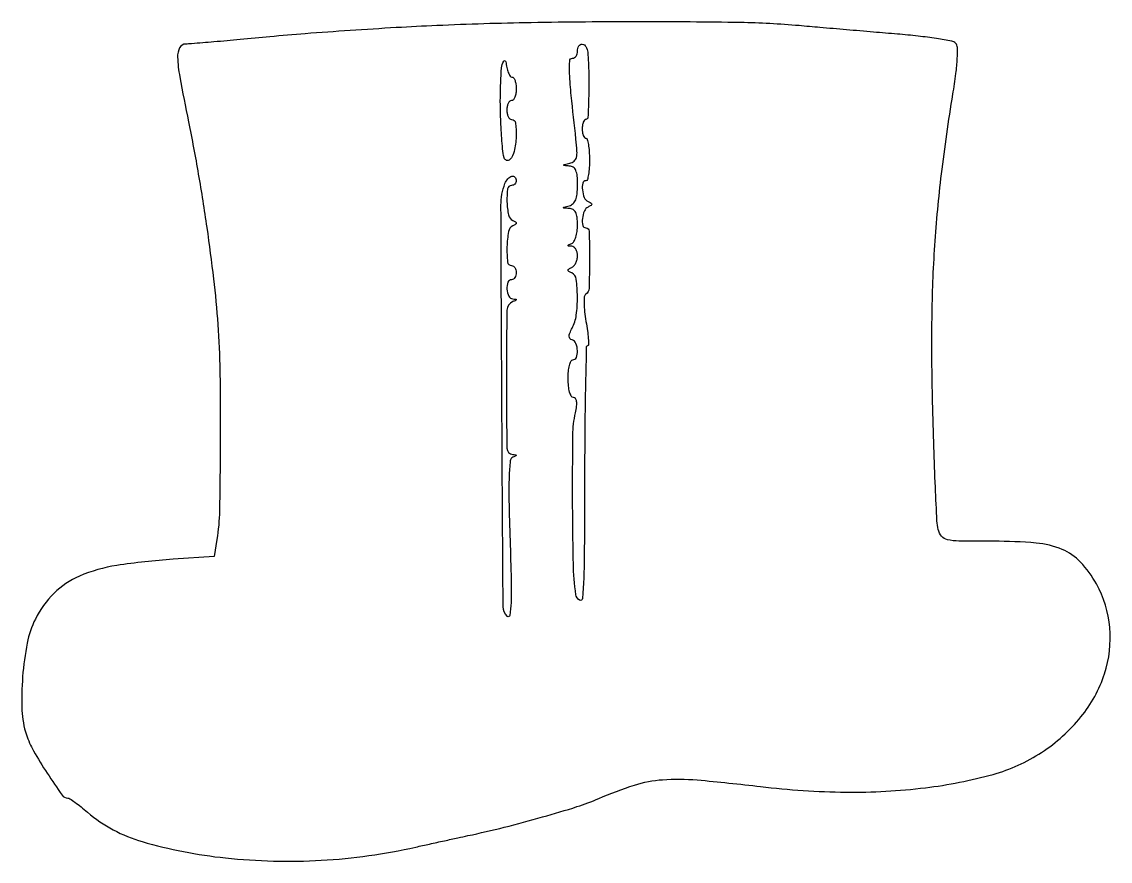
# Model space of a CAD drawing. Extents: x 0 to 231, y 1 to 179.
import ezdxf

# ---------------------------------------------------------------- set-up
doc = ezdxf.new("R2010")
doc.units = 0

msp = doc.modelspace()

# ---------------------------------------------------------------- linework, layer by layer
for points in [[(88.120853, 177.911845, 0.003476), (79.530926, 177.475003, 0.002332), (69.717223, 176.861552, 0.002348), (60.218386, 176.178461, 0.004637), (52.68347, 175.530679, -0.000991), (46.399562, 174.944253, -0.001407), (40.809885, 174.449637, -0.000784), (36.08482, 174.052386, -0.02058), (34.812617, 174, 0.284307), (33.543403, 173.214843, 0.125724), (33.110268, 171.208966, 0.036702), (33.575579, 167.028125, 0.003974), (35.431556, 157.488727, -0.007266), (37.509178, 146.421941, -0.006821), (39.31177, 135.064502, -0.007059), (40.732741, 124.165277, -0.010221), (41.654526, 114.5, -0.015092), (42.094352, 104.614004, -0.004683), (42.16747, 89.73404, -0.003498), (41.998531, 74.976492, -0.035469), (41.451368, 68.869079), (40.864441, 65.238157), (32.18222, 64.667912, 0.02139), (20.182752, 63.362551, 0.064459), (12.287193, 61.093243, 0.092209), (6.882099, 57.454545, 0.083571), (2.924852, 52, 0.06701), (1.193599, 46.896695, 0.029007), (0.224551, 39.77505, 0.028953), (0.086051, 32.619334, 0.070174), (1.023201, 27.429702, 0.049776), (2.536289, 24.025442, 0.015837), (5.437226, 19.287383, 0.008462), (8.599512, 14.645022, 0.242681), (9.843805, 13.997654, -0.147938), (10.247109, 13.874081, -0.008288), (11.335368, 13.117291, -0.012172), (12.611425, 12.150126, -0.008575), (14, 11.00397, 0.107203), (25.595213, 4.765371, 0.043573), (43.282312, 1.310061, 0.040561), (63.618742, 0.806447, 0.04121), (83.659174, 3.603838, -0.000648), (86.586783, 4.257795, -0.000526), (89.727466, 4.951608, -0.000531), (92.623861, 5.585036, -0.001381), (94.710922, 6.033108, 0.00923), (102.443612, 7.820654, 0.007701), (110.589026, 9.996566, 0.007552), (117.881772, 12.185085, 0.026074), (122.5, 13.916993, -0.025952), (130.060152, 16.754284, -0.058441), (136.062652, 17.911101, -0.040663), (143.388702, 17.855109, -0.007468), (156.85517, 16.451442, 0.026866), (174.944892, 15.272575, 0.033096), (191.82474, 16.198689, 0.036966), (206.195025, 19.035109, 0.078417), (216.5, 23.702546, 0.076012), (224.828278, 31.208853, 0.093039), (229.844474, 40.391246, 0.100742), (230.96078, 50.172467, 0.10555), (228.121169, 59.434333, 0.060854), (224.738822, 64.079431, 0.106856), (220.851995, 66.778469, 0.077712), (215.33778, 68.121725, 0.020961), (206.31852, 68.5, -0.003057), (198.954511, 68.545023, -0.049287), (196.488784, 68.819155, -0.167697), (195.270354, 69.552035, -0.116543), (194.544039, 71, -0.045685), (194.287696, 72.798355, -0.001542), (193.949307, 79.9625, -0.002902), (193.624677, 88.431573, -0.002017), (193.352147, 98, -0.008895), (193.233493, 115.839942, -0.013645), (193.827142, 131.281772, -0.013939), (195.248391, 146.423543, -0.009869), (197.651136, 163.326784, 0.007496), (198.299049, 167.73464, 0.019072), (198.598644, 170.953256, 0.020581), (198.629823, 173.259544, 0.191739), (198.243826, 174.156174, 0.151671), (197.419041, 174.590137, 0.006716), (194.19562, 175.143028, 0.010821), (190.299957, 175.671353, 0.007472), (185.870611, 176.107765, -0.000353), (180.824977, 176.532459, -0.000236), (175.049492, 177.025436, -0.000237), (169.451187, 177.508628, -0.000467), (165, 177.899131, 0.018105), (152.591017, 178.547886, 0.003965), (131.213739, 178.720962, 0.004356), (108.136532, 178.523704, 0.00665)], [(120.146371, 172.25, -0.015404), (120.381584, 167.785796, -0.012413), (120.367211, 162.98106, -0.00454), (120.199441, 158.436072, -0.399133), (119.75, 158.00434, 0.235783), (119.462455, 157.858676, 0.070299), (119.220313, 157.413775, 0.053907), (119.054745, 156.766301, 0.035675), (119, 156, 0.035677), (119.054742, 155.233781, 0.053952), (119.220313, 154.586564, 0.07041), (119.462462, 154.142083, 0.236023), (119.75, 153.996814, -0.337718), (120.045468, 153.769562, -0.023233), (120.287465, 152.673625, -0.025574), (120.46224, 151.220883, -0.015678), (120.526477, 149.496814, -0.016239), (120.480636, 147.772964, -0.026557), (120.317087, 146.320939, -0.024859), (120.079242, 145.231628, -0.338652), (119.776477, 145, 0.346433), (119.121949, 144.48465, 0.086119), (119.027099, 143.02767, 0.072467), (119.437824, 141.429053, 0.186623), (120.25, 140.583333, -0.029131), (120.85747, 140.255505, -0.260055), (121, 140, -0.260055), (120.85747, 139.744495, -0.029131), (120.25, 139.416667, 0.186732), (119.443118, 138.576106, 0.070881), (119.027165, 136.975323, 0.084), (119.107543, 135.512964, 0.34998), (119.75, 134.998759, -0.406332), (120.462166, 134.303257, -0.006694), (120.534791, 128.221757, -0.007797), (120.431896, 122.183866, -0.237724), (119.729596, 120.89653, 0.222993), (119.429833, 120.381848, 0.024846), (119.375594, 118.988438, 0.025816), (119.487058, 117.204373, 0.016446), (119.791559, 115.14653, -0.010849), (120.10623, 113.172764, -0.018492), (120.271982, 111.511071, -0.013258), (120.3189, 110.205733, -0.415799), (120.113485, 109.997543, 0.405984), (119.862624, 109.751691, 0.000486), (119.680211, 101.891598, 0.003474), (119.544087, 92.985356, 0.002084), (119.5, 82.406288, -0.002434), (119.415611, 65.073745, -0.015873), (119.054315, 56.368648, -0.563423), (118.380069, 56.024972, -0.222754), (117.647294, 57.149167, -0.029711), (117.111512, 63.840655, -0.004463), (116.955626, 77.31544, -0.003373), (117.011845, 91.014793, -0.050712), (117.545309, 95.75, 0.021709), (117.791774, 97.184847, 0.063915), (117.790818, 98.184376, 0.122583), (117.559939, 98.775143, 0.243203), (117.125, 99, -0.273438), (116.678632, 99.263835, -0.057306), (116.320312, 100.138889, -0.043797), (116.078325, 101.420419, -0.024778), (116, 103, -0.023598), (116.07239, 104.532944, -0.037669), (116.29375, 105.825, -0.04382), (116.612873, 106.748945, -0.295869), (117, 107, 0.313026), (117.745078, 107.517129, 0.098151), (117.975768, 108.931659, 0.086211), (117.65679, 110.458071, 0.221269), (116.856602, 111.214466, -0.129867), (116.389096, 111.520787, -0.185192), (116.213204, 111.979395, -0.099357), (116.351868, 112.670319, -0.023822), (116.856602, 113.732058, 0.089982), (117.731632, 116.445815, 0.035405), (117.974563, 120.380854, 0.030565), (117.712642, 124.103995, 0.256094), (116.75, 125.416667, -0.029131), (116.14253, 125.744495, -0.260055), (116, 126, -0.260055), (116.14253, 126.255505, -0.029131), (116.75, 126.583333, 0.107454), (117.228455, 126.947597, 0.060661), (117.632812, 127.558333, 0.056352), (117.906984, 128.306958, 0.05969), (118, 129.083333, 0.062898), (117.906707, 129.822022, 0.077234), (117.632812, 130.46017, 0.091648), (117.227037, 130.902456, 0.14668), (116.75, 131.078947, -0.011437), (116.096611, 131.135242, -0.382689), (116, 131.242982, -0.295955), (116.090194, 131.382013, -0.009076), (116.75, 131.662281, 0.172505), (117.231263, 132.088808, 0.048881), (117.632812, 133.022149, 0.043052), (117.908066, 134.238446, 0.034139), (118, 135.583333, 0.026205), (117.913236, 137.237685, 0.089021), (117.613463, 138.270955, 0.143883), (117.069244, 138.860139, 0.118818), (116.25, 139.116001, -0.002113), (115.076061, 139.198801, -0.392517), (115, 139.280763, -0.339035), (115.073823, 139.377121, -0.001923), (116.25, 139.689326, 0.122222), (117.066208, 140.134003, 0.112701), (117.609466, 140.920877, 0.071706), (117.911061, 142.171537, 0.02337), (118, 144.073324, 0.020232), (117.920439, 146.038693, 0.082086), (117.631197, 147.196921, 0.147961), (117.089076, 147.837531, 0.127814), (116.25, 148.116001, -0.003397), (115.163423, 148.195445, -0.43693), (115.088297, 148.290828, -0.296014), (115.18937, 148.403247, -0.002639), (116.343431, 148.707319, 0.109931), (117.266847, 149.177927, 0.158739), (117.754256, 149.94571, 0.077983), (117.881426, 151.278452, 0.013097), (117.658639, 153.841317, -0.002346), (116.653577, 163.093095, -0.015403), (116.314707, 167.745219, -0.024812), (116.335394, 170.429934, -0.397523), (116.939109, 171, 0.1401), (117.343668, 171.115626, 0.099941), (117.688363, 171.440625, 0.085212), (117.920507, 171.926687, 0.068998), (118, 172.5, -0.128528), (118.286865, 173.597528, -0.302621), (119.006382, 173.964619, -0.240351), (119.778543, 173.450173, -0.107382)], [(104.063358, 167, -0.236828), (104.422433, 166.819816, -0.070655), (104.724862, 166.265625, -0.054035), (104.931645, 165.457495, -0.03565), (105, 164.5, -0.038131), (104.926884, 163.542644, -0.057076), (104.70625, 162.734375, -0.074992), (104.382936, 162.182831, -0.226478), (104, 162, 0.191087), (103.618118, 161.848523, 0.088204), (103.29375, 161.4125, 0.068025), (103.073693, 160.765418, 0.048028), (103, 160, 0.048028), (103.073693, 159.234582, 0.068025), (103.29375, 158.5875, 0.088204), (103.618118, 158.151477, 0.191087), (104, 158, -0.380019), (104.860593, 157.235513, -0.040547), (104.968339, 154.332075, -0.041253), (104.574253, 151.231321, -0.145137), (103.625363, 149.482506, -0.279402), (102.929939, 149.311963, -0.25578), (102.414445, 149.848334, -0.046856), (102.083985, 151.760978, -0.004905), (101.776303, 156.303258, -0.015932), (101.61038, 162.692365, -0.016902), (101.859081, 168.953788, -0.124747), (102.329001, 170.363726, -0.711068), (102.803244, 170.25, 0.026923), (102.995287, 169.004928, 0.040776), (103.306835, 167.954688, 0.048033), (103.680581, 167.211337, 0.257722)], [(105, 145, -0.099038), (104.923658, 144.618362, -0.097945), (104.70625, 144.29375, -0.097945), (104.381638, 144.076342, -0.099038), (104, 144, 0.374973), (103.164166, 143.270614, 0.042401), (103.025158, 140.550331, 0.040932), (103.352912, 137.725596, 0.238588), (104.25, 136.583333, -0.029131), (104.85747, 136.255505, -0.260055), (105, 136, -0.260055), (104.85747, 135.744495, -0.029131), (104.25, 135.416667, 0.247784), (103.339518, 134.214965, 0.033239), (103.024606, 130.949783, 0.033565), (103.143573, 127.771287, 0.383922), (104, 127, -0.148195), (104.381354, 126.884432, -0.098894), (104.70625, 126.559375, -0.082425), (104.925306, 126.073457, -0.064853), (105, 125.5, -0.064853), (104.925306, 124.926543, -0.082425), (104.70625, 124.440625, -0.098894), (104.381354, 124.115568, -0.148195), (104, 124, 0.316797), (103.230369, 123.457969, 0.101555), (103.022468, 121.995411, 0.094167), (103.403041, 120.498685, 0.274323), (104.25, 119.921053, -0.011437), (104.903389, 119.864758, -0.382689), (105, 119.757018, -0.295955), (104.909806, 119.617987, -0.009076), (104.25, 119.337719, 0.30171), (103.010935, 117.531311, 0.003792), (102.899961, 102.899643, 0.003559), (103.004384, 88.229038, 0.391747), (104.25, 86.921053, -0.014233), (104.856896, 86.865343, -0.355654), (104.965425, 86.752833, -0.314278), (104.88176, 86.608396, -0.012711), (104.297764, 86.353641, 0.279651), (103.700385, 85.550465, 0.014719), (103.484552, 82.218995, 0.013894), (103.446481, 77.125061, 0.003342), (103.674444, 68.682588, -0.002967), (103.907292, 60.292147, -0.014191), (103.87582, 55.502353, -0.023123), (103.65279, 52.761318, -0.611063), (103.110917, 52.565762, -0.206164), (102.207429, 54.62489, -0.000294), (101.937649, 97.722519, -0.000581), (101.747894, 139.785616, -0.092704), (102.59015, 144.374332, -0.08423), (103.214376, 145.428876, -0.154779), (104.051034, 145.954749, -0.279757), (104.709024, 145.757288, -0.185506)]]:
    msp.add_lwpolyline(points, format="xyb", close=True)

doc.saveas('drawing.dxf')
